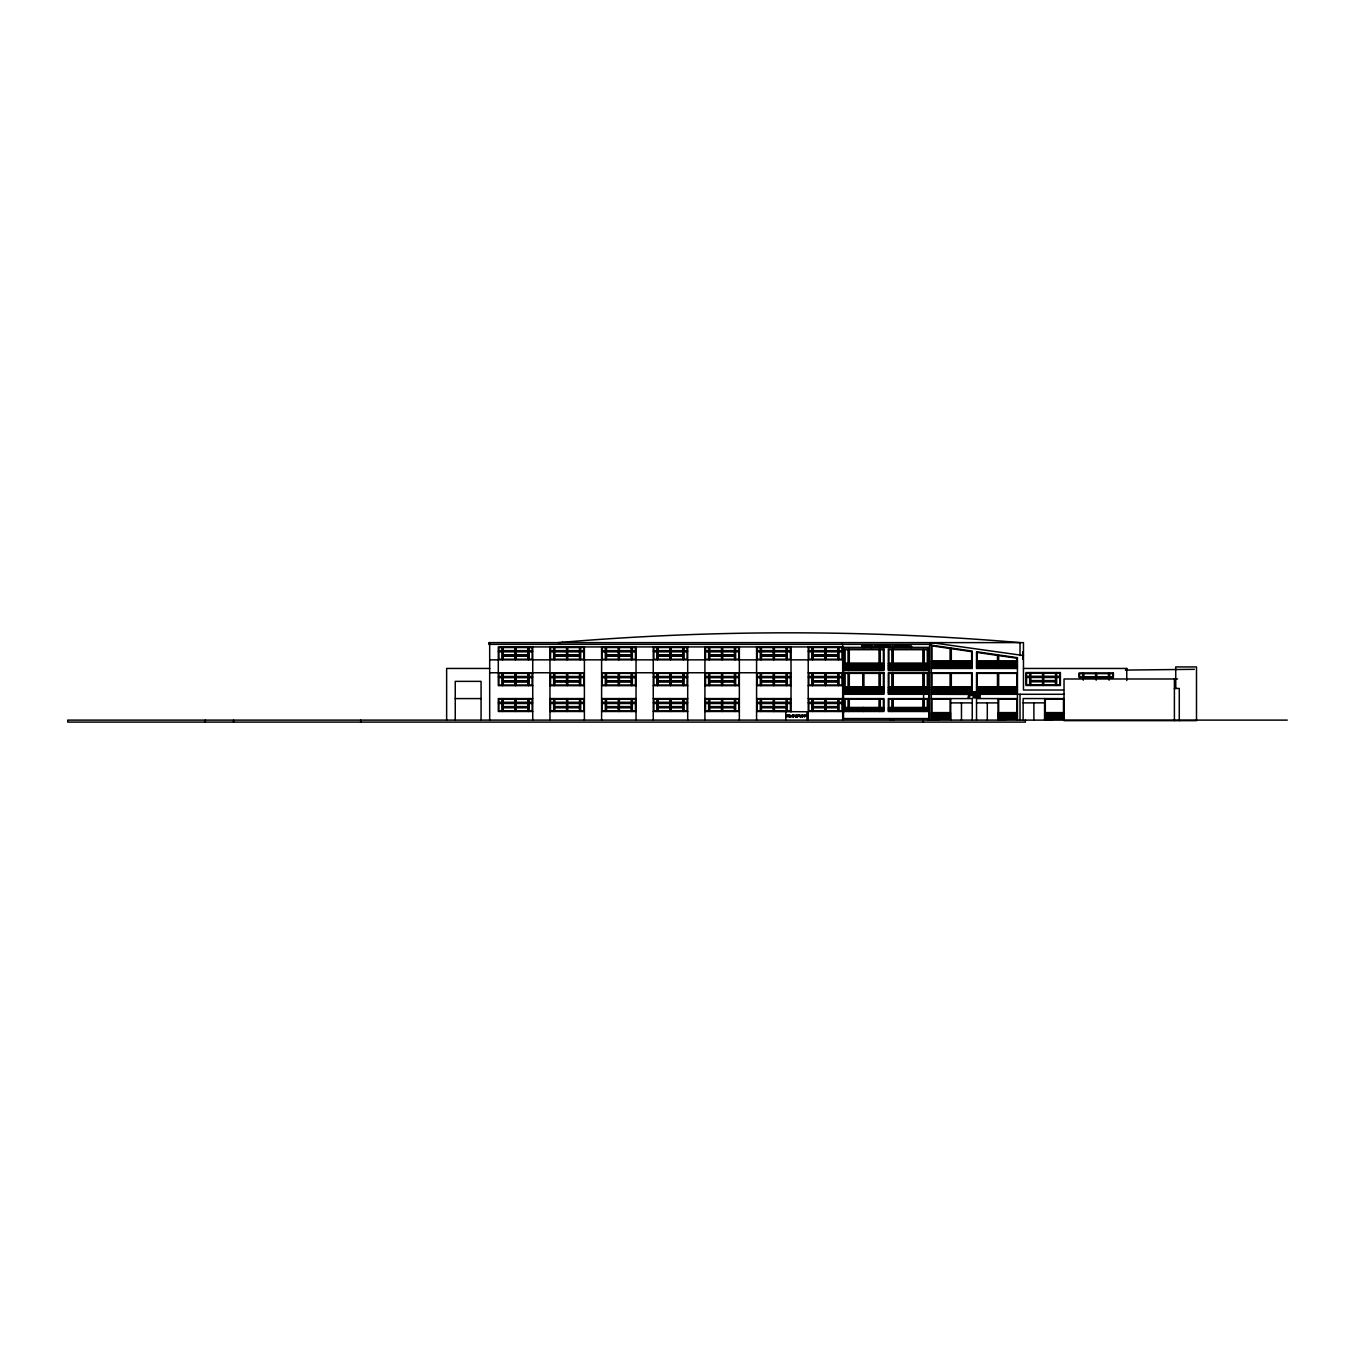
<?xml version="1.0" encoding="UTF-8"?>
<svg xmlns="http://www.w3.org/2000/svg" width="1355" height="1355" viewBox="0 0 1355 1355"><rect width="100%" height="100%" fill="white"/><g stroke="black" fill="none" stroke-linecap="round" stroke-linejoin="round"><path stroke-width="1.5" d="M793.522 715.135L793.437 716.304L793.268 715.135M804.362 715.135L804.26 716.304L804.108 715.135M793.132 716.778L793.217 715.626C793.132 718.76 795.436 713.814 792.878 715.135L792.895 716.778M788.746 715.135C788.356 719.319 788.305 712.764 789.288 716.778M788.881 715.135L788.864 716.778L791.032 716.168A3.269 3.269 0 0 0 791.066 715.626L790.456 716.778M789.491 716.778L789.423 715.135L790.405 716.778M789.728 715.44L789.626 716.778L790.168 715.135M793.64 716.778L793.776 715.135L793.522 716.778M796.909 716.778L797.147 715.44M795.775 716.321C795.927 715.017 793.217 716.439 797.434 716.778L796.842 715.135M800.839 716.778L801.432 715.135L800.991 716.473M802.279 715.44C802.279 718.726 804.328 714.373 802.024 715.711M802.312 716.778L802.414 715.44M802.567 716.778L802.685 715.135L801.652 715.542A3.1 3.1 0 0 0 801.449 716.253L802.008 715.44M804.463 716.778L804.735 715.135L804.209 716.778M797.434 716.778L797.553 715.135L796.13 716.778L796.012 715.135L795.808 716.778L796.062 715.474M800.28 716.473L799.907 715.135L799.789 716.778L801.313 716.778L799.992 715.796M787.086 715.135L786.51 716.778L786.645 715.135L787.56 716.778L787.323 715.135M790.913 716.084L791.066 715.626M791.777 716.084L791.76 715.559A3.269 3.269 0 0 1 791.913 716.168L791.794 715.677M981.24 691.965L981.02 693.066L977.785 693.066L977.531 694.336M969.316 691.965L968.063 697.91L969.367 697.91L969.892 695.454L972.433 695.454L972.653 694.438L931.342 694.285M970.095 694.438L970.383 693.066L973.297 693.066L973.551 691.965L951.312 691.44L971.637 691.965M980.512 694.336L980.292 695.352L977.311 695.352L977.006 696.809L980.275 696.809L980.038 697.91L975.464 697.91L976.701 691.965L997.466 691.44L977.141 691.965M1023.465 668.455L1126.767 668.455L1126.767 670.081L1125.48 670.081L1194.348 669.319M863.338 647.368L864.388 647.368M870.74 647.368L871.807 647.368M887.051 647.368L888.118 647.368M892.115 647.368L893.182 647.368M910.695 647.368L911.746 647.368M885.933 647.368L886.458 645.996L886.458 647.368M863.118 647.368L863.745 645.725L864.642 647.368M870.52 647.368L871.163 645.725L872.044 647.368M886.831 647.368L887.474 645.725L888.355 647.368M891.895 647.368L892.539 645.725L893.419 647.368M910.458 647.368L911.102 645.725L911.983 647.368M875.144 647.165L874.466 645.725L874.466 647.368M558.345 642.626L562.63 642.236M872.772 647.368L872.772 645.725M875.025 647.368L875.025 645.725M872.789 647.182L872.214 645.725L872.214 647.368M890.354 720.183L894.317 720.115M931.342 644.353L488.833 644.353L488.833 642.626L1023.465 642.626L1023.465 690.017L1063.523 690.017M878.362 645.725L878.362 647.368M880.022 645.725L880.022 647.368M876.295 646.42L877.159 646.42L876.295 646.606M896.57 646.42L897.417 646.42L896.57 646.606M899.246 646.42L900.11 646.42L899.246 646.606M883.663 646.657L884.781 647.368M903.633 646.657L904.513 647.368M842.674 646.928L498.301 646.928L498.301 685.664L532.735 685.664M498.301 651.23L532.735 651.23M549.961 651.23L584.395 651.23M601.603 651.23L636.037 651.23M653.262 651.23L687.696 651.23M704.922 651.23L739.356 651.23M756.581 651.23L791.015 651.23M808.224 651.23L842.674 651.23M502.603 655.532L528.433 655.532M554.263 655.532L580.092 655.532M605.905 655.532L631.735 655.532M657.565 655.532L683.394 655.532M709.224 655.532L735.054 655.532M760.883 655.532L786.713 655.532M812.543 655.532L838.355 655.532M931.342 720.115L931.342 642.626L1023.465 655.532M489.68 659.851L842.674 659.851M931.342 661.562L972.229 661.562M976.532 661.562L1017.436 661.562M931.342 663.289L972.229 663.289M976.532 663.289L1017.436 663.289M844.385 663.713L883.985 663.713M888.287 663.713L927.904 663.713M931.342 665.017L972.229 665.017M976.532 665.017L1017.436 665.017M844.385 665.441L883.985 665.441M888.287 665.441L927.904 665.441M931.342 666.728L972.229 666.728M976.532 666.728L1017.436 666.728M844.385 667.168L883.985 667.168M888.287 667.168L927.904 667.168M489.68 668.455L446.642 668.455L446.642 720.115M931.342 668.455L972.229 668.455L972.229 651.111L931.342 645.149M1017.436 668.455L976.532 668.455L976.532 651.738L1017.436 657.683L1017.436 720.115M844.385 668.879L883.985 668.879M888.287 668.879L927.904 668.879M489.68 672.758L584.395 672.758M601.603 672.758L791.015 672.758M808.224 672.758L842.674 672.758M928.751 672.758L929.615 672.758M931.342 672.758L972.229 672.758L972.229 694.285M1017.436 672.758L976.532 672.758L976.532 694.285L1063.98 694.285M1025.955 676.873L1060.389 676.873M498.301 677.06L532.735 677.06M549.961 677.06L584.395 677.06M601.603 677.06L636.037 677.06M653.262 677.06L687.696 677.06M704.922 677.06L739.356 677.06M756.581 677.06L791.015 677.06M808.224 677.06L842.674 677.06M1079.579 677.923L1082.679 677.923M1083.881 677.923L1095.585 677.923M1096.788 677.923L1108.492 677.923M1109.694 677.923L1112.811 677.923M1177.563 678.99L1064.031 678.99L1064.031 720.657L1196.499 720.657L1196.499 666.931L1175.7 666.931L1175.784 688.459M1030.257 681.192L1056.087 681.192M502.603 681.362L528.433 681.362M554.263 681.362L580.092 681.362M605.905 681.362L631.735 681.362M657.565 681.362L683.394 681.362M709.224 681.362L735.054 681.362M760.883 681.362L786.713 681.362M812.543 681.362L838.355 681.362M549.961 685.664L584.395 685.664M601.603 685.664L636.037 685.664M653.262 685.664L687.696 685.664M704.922 685.664L739.356 685.664M756.581 685.664L791.015 685.664M808.224 685.664L842.674 685.664M844.385 687.391L883.985 687.391M888.287 687.391L927.904 687.391M931.342 687.391L972.229 687.391M976.532 687.391L1017.436 687.391M1174.395 688.459L1179.273 688.459L1179.273 720.657M844.385 689.119L883.985 689.119M888.287 689.119L927.904 689.119M931.342 689.119L972.229 689.119M976.532 689.119L1017.436 689.119M844.385 690.83L883.985 690.83M888.287 690.83L927.904 690.83M931.342 690.83L972.229 690.83M976.532 690.83L1017.436 690.83M844.385 692.557L883.985 692.557M888.287 692.557L927.904 692.557M931.342 692.557L972.229 692.557M976.532 692.557L1017.436 692.557M455.246 698.587L481.076 698.587M532.735 698.587L498.301 698.587L498.301 711.494L532.735 711.494M549.961 698.587L584.395 698.587M601.603 698.587L636.037 698.587M653.262 698.587L687.696 698.587M704.922 698.587L739.356 698.587M756.581 698.587L791.015 698.587M808.224 698.587L842.674 698.587M931.342 698.587L972.229 698.587L972.229 720.115M1017.436 698.587L976.532 698.587L976.532 720.115M1064.082 698.587L1023.161 698.553L1023.11 720.115M498.301 702.889L532.735 702.889M549.961 702.889L584.395 702.889M601.603 702.889L636.037 702.889M653.262 702.889L687.696 702.889M704.922 702.889L739.356 702.889M756.581 702.889L791.015 702.889M808.224 702.889L842.674 702.889M950.719 702.889L972.229 702.889M976.532 702.889L998.059 702.889M1023.11 702.889L1044.688 702.855L1044.637 720.115L1044.688 698.553M502.603 707.191L528.433 707.191M554.263 707.191L580.092 707.191M605.905 707.191L631.735 707.191M657.565 707.191L683.394 707.191M709.224 707.191L735.054 707.191M760.883 707.191L786.713 707.191M812.543 707.191L838.355 707.191M844.385 708.055L883.985 708.055M888.287 708.055L927.904 708.055M844.385 709.783L883.985 709.783M888.287 709.783L927.904 709.783M549.961 711.494L584.395 711.494M601.603 711.494L636.037 711.494M653.262 711.494L687.696 711.494M704.922 711.494L739.356 711.494M756.581 711.494L806.936 711.765L806.936 720.03M808.224 711.494L842.674 711.494M843.521 711.494L883.985 711.494L883.985 698.587L844.385 698.587L844.385 711.494M931.342 713.221L950.719 713.221M998.059 713.221L1017.436 713.221M1044.722 713.221L1064.082 713.221M931.342 714.949L950.719 714.949M998.059 714.949L1017.436 714.949M1044.722 714.949L1064.082 714.949M931.342 716.66L950.719 716.66M998.059 716.66L1017.436 716.66M1044.722 716.66L1064.082 716.66M931.342 718.387L950.719 718.387M998.059 718.387L1017.436 718.387M1044.722 718.387L1064.082 718.387M842.674 718.557L929.615 718.557M1287.25 720.115L67.75 720.115L67.75 722.096L1025.396 722.096L1025.396 720.115M907.816 647.368L906.952 646.047L906.952 647.368M878.938 646.047L879.785 647.368M879.818 647.046L878.717 645.725L878.921 647.368M904.75 647.368L904.479 645.776L901.922 645.895M884.527 647.368L884.222 645.725L883.443 647.368M885.747 647.368L885.238 645.996L885.238 647.368M796.621 715.135L796.723 716.778M1174.395 678.99L1174.395 720.657M1126.767 668.455L1126.767 680.515M1109.101 673.012L1109.101 680.193M1096.195 673.012L1096.195 680.193M1083.272 673.012L1083.272 680.193M1056.087 672.571L1056.087 685.495M1043.181 672.571L1043.181 685.495M1033.882 702.889L1033.882 720.115M1030.257 672.571L1030.257 685.495M1022.856 651.84L1022.856 659.241M1020.01 655.532L1020.01 642.626A2723.245 2723.245 0 0 0 562.63 642.253M1020.01 694.285L1020.01 720.115M998.059 654.871L998.059 668.455M998.059 672.758L998.059 694.285M998.059 698.587L998.059 720.115M987.304 702.889L987.304 720.115M961.474 702.889L961.474 720.115M950.719 647.978L950.719 668.455M950.719 672.758L950.719 694.285M950.719 698.587L950.719 720.115M929.615 644.353L929.615 720.115M928.751 718.557L928.751 647.368L843.521 647.368L843.521 718.557M927.989 718.557L927.989 720.115M923.585 649.079L923.585 670.606M923.585 672.758L923.585 711.494M923.297 720.115L923.297 722.096M908.629 647.368L908.629 645.725L908.409 647.368M908.053 647.368L908.053 645.725L907.85 647.046L906.749 645.725L906.749 647.368M903.633 645.895L903.633 647.368M903.243 645.725L903.412 647.368M902.684 645.895L902.684 647.368M902.481 645.895L902.481 647.368M900.177 645.725L899.043 645.725L899.043 647.368M897.975 647.182L897.755 645.725L897.755 647.368M897.484 645.725L896.349 645.725L896.349 647.368M896.57 645.895L896.57 647.182M894.893 647.368L895.536 645.725L894.69 647.368M892.606 649.079L892.606 670.606M892.606 672.758L892.606 694.285M892.606 698.587L892.606 711.494M890.066 647.368L890.066 645.725L888.338 645.895M889.845 645.725L889.845 647.368M888.897 645.895L889.117 647.368M886.661 647.368L886.661 645.725L885.848 647.097L885.035 645.725L885.035 647.368M883.663 645.895L883.663 647.368M881.461 645.725L880.377 645.725L880.598 647.368M879.683 649.079L879.683 670.606M879.683 672.758L879.683 694.285M879.683 698.587L879.683 711.494M877.21 645.725L876.075 645.725L876.075 647.368M876.295 645.895L876.295 647.182M870.537 645.725L869.216 645.895M869.995 645.895L869.995 647.368M869.774 645.895L869.774 647.368M868.335 647.182L868.115 645.725L868.115 647.368M863.321 687.391L863.321 694.285M863.321 707.446L863.321 711.494M863.067 645.725L861.983 645.725L861.983 647.368M862.203 645.895L862.203 647.368M848.687 649.079L848.687 670.606M848.687 672.758L848.687 694.285M848.687 698.587L848.687 711.494M842.674 644.353L842.674 720.115M841.811 642.626L841.811 644.353M838.355 646.928L838.355 659.851M838.355 672.758L838.355 685.664M838.355 698.587L838.355 711.494M825.449 646.928L825.449 659.851M825.449 672.758L825.449 685.664M825.449 698.587L825.449 711.494M812.543 646.928L812.543 659.851M812.543 672.758L812.543 685.664M812.543 698.587L812.543 711.494M808.224 646.928L808.224 720.115M791.015 646.928L791.015 711.866M786.713 646.928L786.713 659.851M786.713 672.758L786.713 685.664M786.713 698.587L786.713 711.494M785.748 711.765L785.748 720.03M773.79 646.928L773.79 659.851M773.79 672.758L773.79 685.664M773.79 698.587L773.79 711.494M760.883 646.928L760.883 659.851M760.883 672.758L760.883 685.664M760.883 698.587L760.883 711.494M756.581 646.928L756.581 720.115M739.356 646.928L739.356 720.115M735.054 646.928L735.054 659.851M735.054 672.758L735.054 685.664M735.054 698.587L735.054 711.494M722.13 646.928L722.13 659.851M722.13 672.758L722.13 685.664M722.13 698.587L722.13 711.494M709.224 646.928L709.224 659.851M709.224 672.758L709.224 685.664M709.224 698.587L709.224 711.494M704.922 646.928L704.922 720.115M687.696 646.928L687.696 720.115M683.394 646.928L683.394 659.851M683.394 672.758L683.394 685.664M683.394 698.587L683.394 711.494M670.488 646.928L670.488 659.851M670.488 672.758L670.488 685.664M670.488 698.587L670.488 711.494M657.565 646.928L657.565 659.851M657.565 672.758L657.565 685.664M657.565 698.587L657.565 711.494M653.262 646.928L653.262 720.115M636.037 646.928L636.037 720.115M631.735 646.928L631.735 659.851M631.735 672.758L631.735 685.664M631.735 698.587L631.735 711.494M618.829 646.928L618.829 659.851M618.829 672.758L618.829 685.664M618.829 698.587L618.829 711.494M605.905 646.928L605.905 659.851M605.905 672.758L605.905 685.664M605.905 698.587L605.905 711.494M601.603 646.928L601.603 720.115M584.395 646.928L584.395 720.115M580.092 646.928L580.092 659.851M580.092 672.758L580.092 685.664M580.092 698.587L580.092 711.494M567.169 646.928L567.169 659.851M567.169 672.758L567.169 685.664M567.169 698.587L567.169 711.494M554.263 646.928L554.263 659.851M554.263 672.758L554.263 685.664M554.263 698.587L554.263 711.494M549.961 646.928L549.961 720.115M532.735 646.928L532.735 720.115M528.433 646.928L528.433 659.851M528.433 672.758L528.433 685.664M528.433 698.587L528.433 711.494M515.51 646.928L515.51 659.851M515.51 672.758L515.51 685.664M515.51 698.587L515.51 711.494M502.603 646.928L502.603 659.851M502.603 672.758L502.603 685.664M502.603 698.587L502.603 711.494M489.68 642.626L489.68 720.115M481.076 720.115L481.076 681.362L455.246 681.362L455.246 720.115M360.718 720.115L360.718 722.181M233.551 720.115L233.551 722.096M205.299 720.115L205.299 722.096M787.78 715.846L787.645 716.253A3.1 3.1 0 0 1 787.662 715.711L787.797 715.728M794.318 715.846L794.623 716.185A2.168 2.168 0 0 0 794.64 715.66L794.233 715.542A3.1 3.1 0 0 0 794.182 716.253L794.758 716.185A3.184 3.184 0 0 0 794.775 715.643L794.335 715.728M797.722 715.846L797.587 716.253A3.1 3.1 0 0 1 797.604 715.711L797.739 715.728M803.346 715.846L803.634 716.287A3.184 3.184 0 0 0 803.803 715.643L803.261 715.542A3.1 3.1 0 0 0 803.21 716.253L803.786 716.185A2.168 2.168 0 0 0 803.667 715.66L803.346 715.846M804.904 715.846L804.751 716.253A3.1 3.1 0 0 1 804.768 715.711L804.904 715.728M864.947 646.403C866.116 649.062 865.506 644.37 864.964 646.284M890.574 646.403C891.692 649.13 891.133 644.201 890.574 646.403M900.584 646.403C901.82 649.096 901.211 644.404 900.618 646.284M909.137 646.403C910.492 649.045 909.679 644.421 909.171 646.284M795.639 715.474L795.554 716.778L795.639 715.474M867.776 646.775L866.624 647.25L866.455 645.725L866.777 647.097L867.556 645.725L867.776 646.775M792.54 715.135L791.947 716.778L792.54 715.135M799.196 716.134L799.619 715.135L799.196 716.134M881.631 646.369C882.698 649.553 883.968 643.93 881.631 646.369M904.92 646.369C905.987 649.553 907.257 643.93 904.92 646.369M881.868 646.301L882.833 646.996L881.868 646.301M905.157 646.301L906.122 646.996L905.157 646.301M798.332 716.405L798.603 715.135L798.332 716.405M805.497 716.405L805.785 715.135L805.497 716.405M974.245 691.965L973.009 697.91L974.313 697.91L975.566 691.965L974.245 691.965M894.3 645.725L894.69 646.691L894.3 645.725M501.994 647.538L498.894 647.538L498.894 650.637L501.994 650.637L501.994 647.538M514.917 647.538L503.213 647.538L503.213 650.637L514.917 650.637L514.917 647.538M527.823 647.538L516.12 647.538L516.12 650.637L527.823 650.637L527.823 647.538M532.125 647.538L529.026 647.538L529.026 650.637L532.125 650.637L532.125 647.538M553.653 647.538L550.553 647.538L550.553 650.637L553.653 650.637L553.653 647.538M566.576 647.538L554.856 647.538L554.856 650.637L566.576 650.637L566.576 647.538M579.483 647.538L567.779 647.538L567.779 650.637L579.483 650.637L579.483 647.538M583.785 647.538L580.685 647.538L580.685 650.637L583.785 650.637L583.785 647.538M605.312 647.538L602.213 647.538L602.213 650.637L605.312 650.637L605.312 647.538M618.219 647.538L606.515 647.538L606.515 650.637L618.219 650.637L618.219 647.538M631.142 647.538L619.421 647.538L619.421 650.637L631.142 650.637L631.142 647.538M635.444 647.538L632.345 647.538L632.345 650.637L635.444 650.637L635.444 647.538M656.972 647.538L653.872 647.538L653.872 650.637L656.972 650.637L656.972 647.538M669.878 647.538L658.174 647.538L658.174 650.637L669.878 650.637L669.878 647.538M682.801 647.538L671.081 647.538L671.081 650.637L682.801 650.637L682.801 647.538M687.104 647.538L684.004 647.538L684.004 650.637L687.104 650.637L687.104 647.538M708.614 647.538L705.515 647.538L705.515 650.637L708.614 650.637L708.614 647.538M721.538 647.538L709.834 647.538L709.834 650.637L721.538 650.637L721.538 647.538M734.444 647.538L722.74 647.538L722.74 650.637L734.444 650.637L734.444 647.538M738.746 647.538L735.646 647.538L735.646 650.637L738.746 650.637L738.746 647.538M760.274 647.538L757.174 647.538L757.174 650.637L760.274 650.637L760.274 647.538M773.197 647.538L761.476 647.538L761.476 650.637L773.197 650.637L773.197 647.538M786.103 647.538L774.399 647.538L774.399 650.637L786.103 650.637L786.103 647.538M790.405 647.538L787.306 647.538L787.306 650.637L790.405 650.637L790.405 647.538M811.933 647.538L808.833 647.538L808.833 650.637L811.933 650.637L811.933 647.538M824.839 647.538L813.135 647.538L813.135 650.637L824.839 650.637L824.839 647.538M837.763 647.538L826.059 647.538L826.059 650.637L837.763 650.637L837.763 647.538M842.065 647.538L838.965 647.538L838.965 650.637L842.065 650.637L842.065 647.538M883.985 649.079L844.385 649.079L844.385 670.606L883.985 670.606L883.985 649.079M927.904 649.079L888.287 649.079L888.287 670.606L927.904 670.606L927.904 649.079M848.095 649.689L844.995 649.689L844.995 663.12L848.095 663.12L848.095 649.689M879.09 649.689L849.297 649.689L849.297 663.12L879.09 663.12L879.09 649.689M883.392 649.689L880.293 649.689L880.293 663.12L883.392 663.12L883.392 649.689M891.996 649.689L888.897 649.689L888.897 663.12L891.996 663.12L891.996 649.689M922.992 649.689L893.199 649.689L893.199 663.12L922.992 663.12L922.992 649.689M927.294 649.689L924.195 649.689L924.195 663.12L927.294 663.12L927.294 649.689M501.994 651.84L498.894 651.84L498.894 659.241L501.994 659.241L501.994 651.84M514.917 651.84L503.213 651.84L503.213 654.939L514.917 654.939L514.917 651.84M527.823 651.84L516.12 651.84L516.12 654.939L527.823 654.939L527.823 651.84M532.142 651.84L529.026 651.84L529.026 659.241L532.142 659.241L532.142 651.84M553.653 651.84L550.553 651.84L550.553 659.241L553.653 659.241L553.653 651.84M566.576 651.84L554.856 651.84L554.856 654.939L566.576 654.939L566.576 651.84M579.483 651.84L567.779 651.84L567.779 654.939L579.483 654.939L579.483 651.84M583.785 651.84L580.685 651.84L580.685 659.241L583.785 659.241L583.785 651.84M605.312 651.84L602.213 651.84L602.213 659.241L605.312 659.241L605.312 651.84M618.219 651.84L606.515 651.84L606.515 654.939L618.219 654.939L618.219 651.84M631.142 651.84L619.421 651.84L619.421 654.939L631.142 654.939L631.142 651.84M635.444 651.84L632.345 651.84L632.345 659.241L635.444 659.241L635.444 651.84M656.972 651.84L653.872 651.84L653.872 659.241L656.972 659.241L656.972 651.84M669.878 651.84L658.174 651.84L658.174 654.939L669.878 654.939L669.878 651.84M682.801 651.84L671.081 651.84L671.081 654.939L682.801 654.939L682.801 651.84M687.104 651.84L683.987 651.84L683.987 659.241L687.104 659.241L687.104 651.84M708.614 651.84L705.515 651.84L705.515 659.241L708.614 659.241L708.614 651.84M721.538 651.84L709.834 651.84L709.834 654.939L721.538 654.939L721.538 651.84M734.444 651.84L722.74 651.84L722.74 654.939L734.444 654.939L734.444 651.84M738.763 651.84L735.646 651.84L735.646 659.241L738.763 659.241L738.763 651.84M760.274 651.84L757.174 651.84L757.174 659.241L760.274 659.241L760.274 651.84M773.197 651.84L761.476 651.84L761.476 654.939L773.197 654.939L773.197 651.84M786.103 651.84L774.399 651.84L774.399 654.939L786.103 654.939L786.103 651.84M790.405 651.84L787.306 651.84L787.306 659.241L790.405 659.241L790.405 651.84M811.933 651.84L808.833 651.84L808.833 659.241L811.933 659.241L811.933 651.84M824.839 651.84L813.135 651.84L813.135 654.939L824.839 654.939L824.839 651.84M837.763 651.84L826.059 651.84L826.059 654.939L837.763 654.939L837.763 651.84M842.065 651.84L838.965 651.84L838.965 659.241L842.065 659.241L842.065 651.84M514.917 656.142L503.213 656.142L503.213 659.241L514.917 659.241L514.917 656.142M527.823 656.142L516.12 656.142L516.12 659.241L527.823 659.241L527.823 656.142M566.576 656.142L554.856 656.142L554.856 659.241L566.576 659.241L566.576 656.142M579.483 656.142L567.779 656.142L567.779 659.241L579.483 659.241L579.483 656.142M618.219 656.142L606.515 656.142L606.515 659.241L618.219 659.241L618.219 656.142M631.142 656.142L619.421 656.142L619.421 659.241L631.142 659.241L631.142 656.142M669.878 656.142L658.174 656.142L658.174 659.241L669.878 659.241L669.878 656.142M682.801 656.142L671.081 656.142L671.081 659.241L682.801 659.241L682.801 656.142M721.538 656.142L709.834 656.142L709.834 659.241L721.538 659.241L721.538 656.142M734.444 656.142L722.74 656.142L722.74 659.241L734.444 659.241L734.444 656.142M773.197 656.142L761.476 656.142L761.476 659.241L773.197 659.241L773.197 656.142M786.103 656.142L774.399 656.142L774.399 659.241L786.103 659.241L786.103 656.142M824.839 656.142L813.135 656.142L813.135 659.241L824.839 659.241L824.839 656.142M837.763 656.142L826.059 656.142L826.059 659.241L837.763 659.241L837.763 656.142M950.109 660.969L931.952 660.969L931.952 645.844L950.109 648.503L950.109 660.969M971.637 660.969L951.312 660.969L951.312 648.672L971.637 651.636L971.637 660.969M997.466 660.969L977.141 660.969L977.141 652.433L997.466 655.397L997.466 660.969M1016.826 660.969L998.669 660.969L998.669 655.566L1016.826 658.208L1016.826 660.969M950.109 662.172L931.952 662.68L950.109 662.172M971.637 662.172L951.312 662.68L971.637 662.172M997.466 662.172L977.141 662.68L997.466 662.172M1016.826 662.172L998.669 662.68L1016.826 662.172M950.109 663.882L931.952 664.407L950.109 663.882M971.637 663.882L951.312 664.407L971.637 663.882M997.466 663.882L977.141 664.407L997.466 663.882M1016.826 663.882L998.669 664.407L1016.826 663.882M848.095 664.323L844.995 664.831L848.095 664.323M879.09 664.323L849.297 664.831L879.09 664.323M883.392 664.323L880.293 664.831L883.392 664.323M891.996 664.323L888.897 664.831L891.996 664.323M922.992 664.323L893.199 664.831L922.992 664.323M927.294 664.323L924.195 664.831L927.294 664.323M950.109 665.61L931.952 666.135L950.109 665.61M971.637 665.61L951.312 666.135L971.637 665.61M997.466 665.61L977.141 666.135L997.466 665.61M1016.826 665.61L998.669 666.135L1016.826 665.61M848.095 666.05L844.995 666.558L848.095 666.05M879.09 666.05L849.297 666.558L879.09 666.05M883.392 666.05L880.293 666.558L883.392 666.05M891.996 666.05L888.897 666.558L891.996 666.05M922.992 666.05L893.199 666.558L922.992 666.05M927.294 666.05L924.195 666.558L927.294 666.05M950.109 667.338L931.952 667.846L950.109 667.338M971.637 667.338L951.312 667.846L971.637 667.338M997.466 667.338L977.141 667.846L997.466 667.338M1016.826 667.338L998.669 667.846L1016.826 667.338M848.095 667.761L844.995 668.286L848.095 667.761M879.09 667.761L849.297 668.286L879.09 667.761M883.392 667.761L880.293 668.286L883.392 667.761M891.996 667.761L888.897 668.286L891.996 667.761M922.992 667.761L893.199 668.286L922.992 667.761M927.294 667.761L924.195 668.286L927.294 667.761M848.095 669.489L844.995 669.997L848.095 669.489M879.09 669.489L849.297 669.997L879.09 669.489M883.392 669.489L880.293 669.997L883.392 669.489M891.996 669.489L888.897 669.997L891.996 669.489M922.992 669.489L893.199 669.997L922.992 669.489M927.294 669.489L924.195 669.997L927.294 669.489M883.985 672.758L844.385 672.758L844.385 694.285L883.985 694.285L883.985 672.758M927.904 672.758L888.287 672.758L888.287 694.285L927.904 694.285L927.904 672.758M1060.389 672.571L1025.955 672.571L1025.955 685.495L1060.389 685.495L1060.389 672.571M1113.404 673.012L1078.97 673.012L1078.97 677.331L1113.404 677.331L1113.404 673.012M501.994 673.367L498.894 673.367L498.894 676.467L501.994 676.467L501.994 673.367M514.917 673.367L503.213 673.367L503.213 676.467L514.917 676.467L514.917 673.367M527.823 673.367L516.12 673.367L516.12 676.467L527.823 676.467L527.823 673.367M532.125 673.367L529.026 673.367L529.026 676.467L532.125 676.467L532.125 673.367M553.653 673.367L550.553 673.367L550.553 676.467L553.653 676.467L553.653 673.367M566.576 673.367L554.856 673.367L554.856 676.467L566.576 676.467L566.576 673.367M579.483 673.367L567.779 673.367L567.779 676.467L579.483 676.467L579.483 673.367M583.785 673.367L580.685 673.367L580.685 676.467L583.785 676.467L583.785 673.367M605.312 673.367L602.213 673.367L602.213 676.467L605.312 676.467L605.312 673.367M618.219 673.367L606.515 673.367L606.515 676.467L618.219 676.467L618.219 673.367M631.142 673.367L619.421 673.367L619.421 676.467L631.142 676.467L631.142 673.367M635.444 673.367L632.345 673.367L632.345 676.467L635.444 676.467L635.444 673.367M656.972 673.367L653.872 673.367L653.872 676.467L656.972 676.467L656.972 673.367M669.878 673.367L658.174 673.367L658.174 676.467L669.878 676.467L669.878 673.367M682.801 673.367L671.081 673.367L671.081 676.467L682.801 676.467L682.801 673.367M687.104 673.367L684.004 673.367L684.004 676.467L687.104 676.467L687.104 673.367M708.614 673.367L705.515 673.367L705.515 676.467L708.614 676.467L708.614 673.367M721.538 673.367L709.834 673.367L709.834 676.467L721.538 676.467L721.538 673.367M734.444 673.367L722.74 673.367L722.74 676.467L734.444 676.467L734.444 673.367M738.746 673.367L735.646 673.367L735.646 676.467L738.746 676.467L738.746 673.367M760.274 673.367L757.174 673.367L757.174 676.467L760.274 676.467L760.274 673.367M773.197 673.367L761.476 673.367L761.476 676.467L773.197 676.467L773.197 673.367M786.103 673.367L774.399 673.367L774.399 676.467L786.103 676.467L786.103 673.367M790.405 673.367L787.306 673.367L787.306 676.467L790.405 676.467L790.405 673.367M811.933 673.367L808.833 673.367L808.833 676.467L811.933 676.467L811.933 673.367M824.839 673.367L813.135 673.367L813.135 676.467L824.839 676.467L824.839 673.367M837.763 673.367L826.059 673.367L826.059 676.467L837.763 676.467L837.763 673.367M842.065 673.367L838.965 673.367L838.965 676.467L842.065 676.467L842.065 673.367M848.095 673.367L844.995 673.367L844.995 686.799L848.095 686.799L848.095 673.367M862.729 673.367L849.297 673.367L849.297 686.799L862.729 686.799L862.729 673.367M879.09 673.367L863.931 673.367L863.931 686.799L879.09 686.799L879.09 673.367M883.392 673.367L880.293 673.367L880.293 686.799L883.392 686.799L883.392 673.367M891.996 673.367L888.897 673.367L888.897 686.799L891.996 686.799L891.996 673.367M922.992 673.367L893.199 673.367L893.199 686.799L922.992 686.799L922.992 673.367M927.294 673.367L924.195 673.367L924.195 686.799L927.294 686.799L927.294 673.367M950.109 673.367L931.952 673.367L931.952 686.799L950.109 686.799L950.109 673.367M971.637 673.367L951.312 673.367L951.312 686.799L971.637 686.799L971.637 673.367M997.466 673.367L977.141 673.367L977.141 686.799L997.466 686.799L997.466 673.367M1016.826 673.367L998.669 673.367L998.669 686.799L1016.826 686.799L1016.826 673.367M1029.665 673.181L1026.565 673.181L1026.565 676.28L1029.665 676.28L1029.665 673.181M1042.571 673.181L1030.867 673.181L1030.867 676.28L1042.571 676.28L1042.571 673.181M1055.494 673.181L1043.773 673.181L1043.773 676.28L1055.494 676.28L1055.494 673.181M1059.796 673.181L1056.697 673.181L1056.697 676.28L1059.796 676.28L1059.796 673.181M1082.679 673.621L1079.579 673.621L1079.579 676.721L1082.679 676.721L1082.679 673.621M1095.585 673.621L1083.881 673.621L1083.881 676.721L1095.585 676.721L1095.585 673.621M1108.492 673.621L1096.788 673.621L1096.788 676.721L1108.492 676.721L1108.492 673.621M1112.811 673.621L1109.711 673.621L1109.711 676.721L1112.811 676.721L1112.811 673.621M1029.665 677.483L1026.565 677.483L1026.565 684.885L1029.665 684.885L1029.665 677.483M1042.571 677.483L1030.867 677.483L1030.867 680.583L1042.571 680.583L1042.571 677.483M1055.494 677.483L1043.773 677.483L1043.773 680.583L1055.494 680.583L1055.494 677.483M1059.796 677.483L1056.68 677.483L1056.68 684.885L1059.796 684.885L1059.796 677.483M501.994 677.669L498.894 677.669L498.894 685.071L501.994 685.071L501.994 677.669M514.917 677.669L503.213 677.669L503.213 680.769L514.917 680.769L514.917 677.669M527.823 677.669L516.12 677.669L516.12 680.769L527.823 680.769L527.823 677.669M532.142 677.652L529.026 677.652L529.026 685.071L532.142 685.071L532.142 677.652M553.653 677.669L550.553 677.669L550.553 685.071L553.653 685.071L553.653 677.669M566.576 677.669L554.856 677.669L554.856 680.769L566.576 680.769L566.576 677.669M579.483 677.669L567.779 677.669L567.779 680.769L579.483 680.769L579.483 677.669M583.785 677.652L580.685 677.652L580.685 685.071L583.785 685.071L583.785 677.652M605.312 677.669L602.213 677.669L602.213 685.071L605.312 685.071L605.312 677.669M618.219 677.669L606.515 677.669L606.515 680.769L618.219 680.769L618.219 677.669M631.142 677.669L619.421 677.669L619.421 680.769L631.142 680.769L631.142 677.669M635.444 677.652L632.345 677.652L632.345 685.071L635.444 685.071L635.444 677.652M656.972 677.669L653.872 677.669L653.872 685.071L656.972 685.071L656.972 677.669M669.878 677.669L658.174 677.669L658.174 680.769L669.878 680.769L669.878 677.669M682.801 677.669L671.081 677.669L671.081 680.769L682.801 680.769L682.801 677.669M687.104 677.652L683.987 677.652L683.987 685.071L687.104 685.071L687.104 677.652M708.614 677.669L705.515 677.669L705.515 685.071L708.614 685.071L708.614 677.669M721.538 677.669L709.834 677.669L709.834 680.769L721.538 680.769L721.538 677.669M734.444 677.669L722.74 677.669L722.74 680.769L734.444 680.769L734.444 677.669M738.763 677.652L735.646 677.652L735.646 685.071L738.763 685.071L738.763 677.652M760.274 677.669L757.174 677.669L757.174 685.071L760.274 685.071L760.274 677.669M773.197 677.669L761.476 677.669L761.476 680.769L773.197 680.769L773.197 677.669M786.103 677.669L774.399 677.669L774.399 680.769L786.103 680.769L786.103 677.669M790.405 677.652L787.306 677.652L787.306 685.071L790.405 685.071L790.405 677.652M811.933 677.669L808.833 677.669L808.833 685.071L811.933 685.071L811.933 677.669M824.839 677.669L813.135 677.669L813.135 680.769L824.839 680.769L824.839 677.669M837.763 677.669L826.059 677.669L826.059 680.769L837.763 680.769L837.763 677.669M842.065 677.652L838.965 677.652L838.965 685.071L842.065 685.071L842.065 677.652M1042.571 681.785L1030.867 681.785L1030.867 684.885L1042.571 684.885L1042.571 681.785M1055.494 681.785L1043.773 681.785L1043.773 684.885L1055.494 684.885L1055.494 681.785M514.917 681.971L503.213 681.971L503.213 685.071L514.917 685.071L514.917 681.971M527.823 681.971L516.12 681.971L516.12 685.071L527.823 685.071L527.823 681.971M566.576 681.971L554.856 681.971L554.856 685.071L566.576 685.071L566.576 681.971M579.483 681.971L567.779 681.971L567.779 685.071L579.483 685.071L579.483 681.971M618.219 681.971L606.515 681.971L606.515 685.071L618.219 685.071L618.219 681.971M631.142 681.971L619.421 681.971L619.421 685.071L631.142 685.071L631.142 681.971M669.878 681.971L658.174 681.971L658.174 685.071L669.878 685.071L669.878 681.971M682.801 681.971L671.081 681.971L671.081 685.071L682.801 685.071L682.801 681.971M721.538 681.971L709.834 681.971L709.834 685.071L721.538 685.071L721.538 681.971M734.444 681.971L722.74 681.971L722.74 685.071L734.444 685.071L734.444 681.971M773.197 681.971L761.476 681.971L761.476 685.071L773.197 685.071L773.197 681.971M786.103 681.971L774.399 681.971L774.399 685.071L786.103 685.071L786.103 681.971M824.839 681.971L813.135 681.971L813.135 685.071L824.839 685.071L824.839 681.971M837.763 681.971L826.059 681.971L826.059 685.071L837.763 685.071L837.763 681.971M848.095 688.001L844.995 688.509L848.095 688.001M879.09 688.001L849.297 688.509L879.09 688.001M883.392 688.001L880.293 688.509L883.392 688.001M891.996 688.001L888.897 688.509L891.996 688.001M922.992 688.001L893.199 688.509L922.992 688.001M927.294 688.001L924.195 688.509L927.294 688.001M950.109 688.001L931.952 688.509L950.109 688.001M971.637 688.001L951.312 688.509L971.637 688.001M997.466 688.001L977.141 688.509L997.466 688.001M1016.826 688.001L998.669 688.509L1016.826 688.001M848.095 689.712L844.995 690.237L848.095 689.712M879.09 689.712L849.297 690.237L879.09 689.712M883.392 689.712L880.293 690.237L883.392 689.712M891.996 689.712L888.897 690.237L891.996 689.712M922.992 689.712L893.199 690.237L922.992 689.712M927.294 689.712L924.195 690.237L927.294 689.712M950.109 689.712L931.952 690.237L950.109 689.712M971.637 689.712L951.312 690.237L971.637 689.712M997.466 689.712L977.141 690.237L997.466 689.712M1016.826 689.712L998.669 690.237L1016.826 689.712M848.095 691.44L844.995 691.965L848.095 691.44M879.09 691.44L849.297 691.965L879.09 691.44M883.392 691.44L880.293 691.965L883.392 691.44M891.996 691.44L888.897 691.965L891.996 691.44M922.992 691.44L893.199 691.965L922.992 691.44M927.294 691.44L924.195 691.965L927.294 691.44M950.109 691.44L931.952 691.965L950.109 691.44M1016.826 691.44L998.669 691.965L1016.826 691.44M848.095 693.167L844.995 693.675L848.095 693.167M879.09 693.167L849.297 693.675L879.09 693.167M883.392 693.167L880.293 693.675L883.392 693.167M891.996 693.167L888.897 693.675L891.996 693.167M922.992 693.167L893.199 693.675L922.992 693.167M927.294 693.167L924.195 693.675L927.294 693.167M950.109 693.167L931.952 693.675L950.109 693.167M971.637 693.167L951.312 693.675L971.637 693.167M997.466 693.167L977.141 693.675L997.466 693.167M1016.826 693.167L998.669 693.675L1016.826 693.167M927.904 698.587L888.287 698.587L888.287 711.494L927.904 711.494L927.904 698.587M501.994 699.18L498.894 699.18L498.894 702.28L501.994 702.28L501.994 699.18M514.917 699.18L503.213 699.18L503.213 702.28L514.917 702.28L514.917 699.18M527.823 699.18L516.12 699.18L516.12 702.28L527.823 702.28L527.823 699.18M532.125 699.18L529.026 699.18L529.026 702.28L532.125 702.28L532.125 699.18M553.653 699.18L550.553 699.18L550.553 702.28L553.653 702.28L553.653 699.18M566.576 699.18L554.856 699.18L554.856 702.28L566.576 702.28L566.576 699.18M579.483 699.18L567.779 699.18L567.779 702.28L579.483 702.28L579.483 699.18M583.785 699.18L580.685 699.18L580.685 702.28L583.785 702.28L583.785 699.18M605.312 699.18L602.213 699.18L602.213 702.28L605.312 702.28L605.312 699.18M618.219 699.18L606.515 699.18L606.515 702.28L618.219 702.28L618.219 699.18M631.142 699.18L619.421 699.18L619.421 702.28L631.142 702.28L631.142 699.18M635.444 699.18L632.345 699.18L632.345 702.28L635.444 702.28L635.444 699.18M656.972 699.18L653.872 699.18L653.872 702.28L656.972 702.28L656.972 699.18M669.878 699.18L658.174 699.18L658.174 702.28L669.878 702.28L669.878 699.18M682.801 699.18L671.081 699.18L671.081 702.28L682.801 702.28L682.801 699.18M687.104 699.18L684.004 699.18L684.004 702.28L687.104 702.28L687.104 699.18M708.614 699.18L705.515 699.18L705.515 702.28L708.614 702.28L708.614 699.18M721.538 699.18L709.834 699.18L709.834 702.28L721.538 702.28L721.538 699.18M734.444 699.18L722.74 699.18L722.74 702.28L734.444 702.28L734.444 699.18M738.746 699.18L735.646 699.18L735.646 702.28L738.746 702.28L738.746 699.18M760.274 699.18L757.174 699.18L757.174 702.28L760.274 702.28L760.274 699.18M773.197 699.18L761.476 699.18L761.476 702.28L773.197 702.28L773.197 699.18M786.103 699.18L774.399 699.18L774.399 702.28L786.103 702.28L786.103 699.18M790.405 699.18L787.306 699.18L787.306 702.28L790.405 702.28L790.405 699.18M811.933 699.18L808.833 699.18L808.833 702.28L811.933 702.28L811.933 699.18M824.839 699.18L813.135 699.18L813.135 702.28L824.839 702.28L824.839 699.18M837.763 699.18L826.059 699.18L826.059 702.28L837.763 702.28L837.763 699.18M842.065 699.18L838.965 699.18L838.965 702.28L842.065 702.28L842.065 699.18M848.095 699.18L844.995 699.18L844.995 707.446L848.095 707.446L848.095 699.18M879.09 699.18L849.297 699.18L849.297 707.446L879.09 707.446L879.09 699.18M883.392 699.18L880.293 699.18L880.293 707.446L883.392 707.446L883.392 699.18M891.996 699.18L888.897 699.18L888.897 707.446L891.996 707.446L891.996 699.18M922.992 699.18L893.199 699.18L893.199 707.446L922.992 707.446L922.992 699.18M927.294 699.18L924.195 699.18L924.195 707.446L927.294 707.446L927.294 699.18M950.109 699.18L931.952 699.18L931.952 712.611L950.109 712.611L950.109 699.18M1016.826 699.18L998.669 699.18L998.669 712.611L1016.826 712.611L1016.826 699.18M1063.489 699.18L1045.315 699.18L1045.315 712.611L1063.489 712.611L1063.489 699.18M501.994 703.499L498.894 703.499L498.894 710.901L501.994 710.901L501.994 703.499M514.917 703.499L503.213 703.499L503.213 706.599L514.917 706.599L514.917 703.499M527.823 703.499L516.12 703.499L516.12 706.599L527.823 706.599L527.823 703.499M532.142 703.482L529.026 703.482L529.026 710.901L532.142 710.901L532.142 703.482M553.653 703.499L550.553 703.499L550.553 710.901L553.653 710.901L553.653 703.499M566.576 703.499L554.856 703.499L554.856 706.599L566.576 706.599L566.576 703.499M579.483 703.499L567.779 703.499L567.779 706.599L579.483 706.599L579.483 703.499M583.785 703.482L580.685 703.482L580.685 710.901L583.785 710.901L583.785 703.482M605.312 703.499L602.213 703.499L602.213 710.901L605.312 710.901L605.312 703.499M618.219 703.499L606.515 703.499L606.515 706.599L618.219 706.599L618.219 703.499M631.142 703.499L619.421 703.499L619.421 706.599L631.142 706.599L631.142 703.499M635.444 703.482L632.345 703.482L632.345 710.901L635.444 710.901L635.444 703.482M656.972 703.499L653.872 703.499L653.872 710.901L656.972 710.901L656.972 703.499M669.878 703.499L658.174 703.499L658.174 706.599L669.878 706.599L669.878 703.499M682.801 703.499L671.081 703.499L671.081 706.599L682.801 706.599L682.801 703.499M687.104 703.482L683.987 703.482L683.987 710.901L687.104 710.901L687.104 703.482M708.614 703.499L705.515 703.499L705.515 710.901L708.614 710.901L708.614 703.499M721.538 703.499L709.834 703.499L709.834 706.599L721.538 706.599L721.538 703.499M734.444 703.499L722.74 703.499L722.74 706.599L734.444 706.599L734.444 703.499M738.763 703.482L735.646 703.482L735.646 710.901L738.763 710.901L738.763 703.482M760.274 703.499L757.174 703.499L757.174 710.901L760.274 710.901L760.274 703.499M773.197 703.499L761.476 703.499L761.476 706.599L773.197 706.599L773.197 703.499M786.103 703.499L774.399 703.499L774.399 706.599L786.103 706.599L786.103 703.499M790.405 703.482L787.306 703.482L787.306 710.901L790.405 710.901L790.405 703.482M811.933 703.499L808.833 703.499L808.833 710.901L811.933 710.901L811.933 703.499M824.839 703.499L813.135 703.499L813.135 706.599L824.839 706.599L824.839 703.499M837.763 703.499L826.059 703.499L826.059 706.599L837.763 706.599L837.763 703.499M842.065 703.482L838.965 703.482L838.965 710.901L842.065 710.901L842.065 703.482M514.917 707.801L503.213 707.801L503.213 710.901L514.917 710.901L514.917 707.801M527.823 707.801L516.12 707.801L516.12 710.901L527.823 710.901L527.823 707.801M566.576 707.801L554.856 707.801L554.856 710.901L566.576 710.901L566.576 707.801M579.483 707.801L567.779 707.801L567.779 710.901L579.483 710.901L579.483 707.801M618.219 707.801L606.515 707.801L606.515 710.901L618.219 710.901L618.219 707.801M631.142 707.801L619.421 707.801L619.421 710.901L631.142 710.901L631.142 707.801M669.878 707.801L658.174 707.801L658.174 710.901L669.878 710.901L669.878 707.801M682.801 707.801L671.081 707.801L671.081 710.901L682.801 710.901L682.801 707.801M721.538 707.801L709.834 707.801L709.834 710.901L721.538 710.901L721.538 707.801M734.444 707.801L722.74 707.801L722.74 710.901L734.444 710.901L734.444 707.801M773.197 707.801L761.476 707.801L761.476 710.901L773.197 710.901L773.197 707.801M786.103 707.801L774.399 707.801L774.399 710.901L786.103 710.901L786.103 707.801M824.839 707.801L813.135 707.801L813.135 710.901L824.839 710.901L824.839 707.801M837.763 707.801L826.059 707.801L826.059 710.901L837.763 710.901L837.763 707.801M848.095 708.665L844.995 709.173L848.095 708.665M879.09 708.665L849.297 709.173L879.09 708.665M883.392 708.665L880.293 709.173L883.392 708.665M891.996 708.665L888.897 709.173L891.996 708.665M922.992 708.665L893.199 709.173L922.992 708.665M927.294 708.665L924.195 709.173L927.294 708.665M848.095 710.376L844.995 710.901L848.095 710.376M879.09 710.376L849.297 710.901L879.09 710.376M883.392 710.376L880.293 710.901L883.392 710.376M891.996 710.376L888.897 710.901L891.996 710.376M922.992 710.376L893.199 710.901L922.992 710.376M927.294 710.376L924.195 710.901L927.294 710.376M950.109 713.831L931.952 714.339L950.109 713.831M1016.826 713.831L998.669 714.339L1016.826 713.831M1063.489 713.831L1045.315 714.339L1063.489 713.831M950.109 715.542L931.952 716.067L950.109 715.542M1016.826 715.542L998.669 716.067L1016.826 715.542M1063.489 715.542L1045.315 716.067L1063.489 715.542M950.109 717.269L931.952 717.777L950.109 717.269M1016.826 717.269L998.669 717.777L1016.826 717.269M1063.489 717.269L1045.315 717.777L1063.489 717.269M950.109 718.997L931.952 719.505L950.109 718.997M1016.826 718.997L998.669 719.505L1016.826 718.997M1063.489 718.997L1045.315 719.505L1063.489 718.997"/></g></svg>
